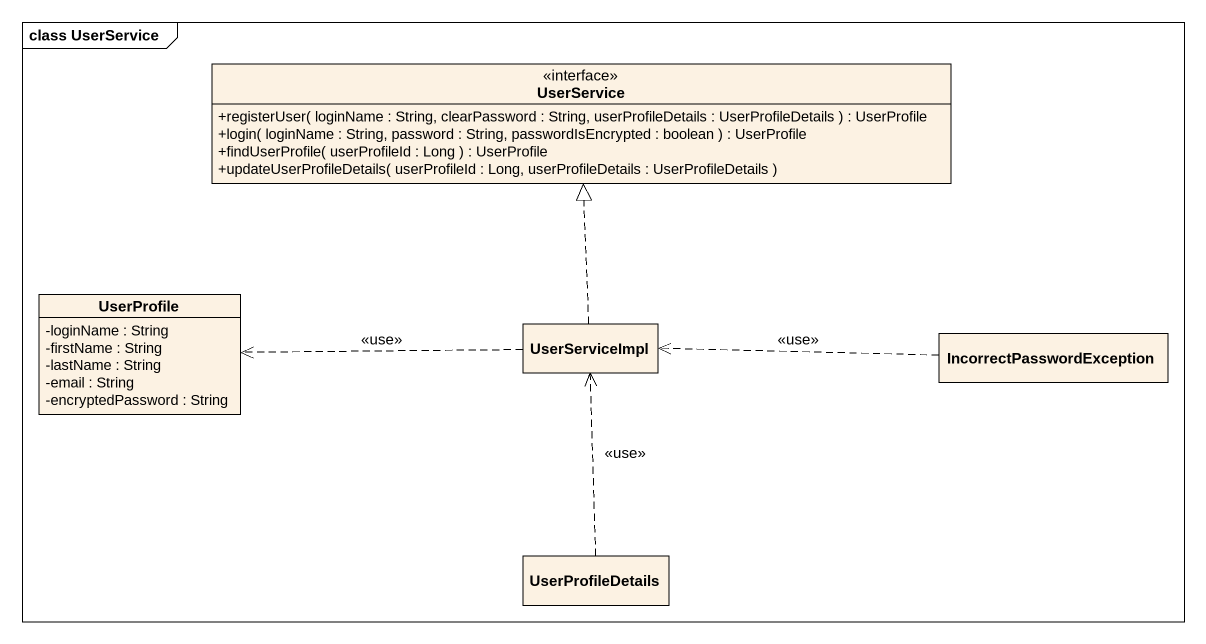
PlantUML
@startuml
mainframe class UserService
hide circle
hide empty members
skinparam classAttributeIconSize 0
interface UserService {
  +registerUser( loginName : String, clearPassword : String, userProfileDetails : UserProfileDetails ) : UserProfile
  +login( loginName : String, password : String, passwordIsEncrypted : boolean ) : UserProfile
  +findUserProfile( userProfileId : Long ) : UserProfile
  +updateUserProfileDetails( userProfileId : Long, userProfileDetails : UserProfileDetails )
}
class UserProfile {
  -loginName : String
  -firstName : String
  -lastName : String
  -email : String
  -encryptedPassword : String
}
class UserServiceImpl
class IncorrectPasswordException
class UserProfileDetails
UserServiceImpl .up.|> UserService
UserServiceImpl .left.> UserProfile : <<use>>
IncorrectPasswordException .left.> UserServiceImpl : <<use>>
UserProfileDetails .up.> UserServiceImpl : <<use>>
@enduml
